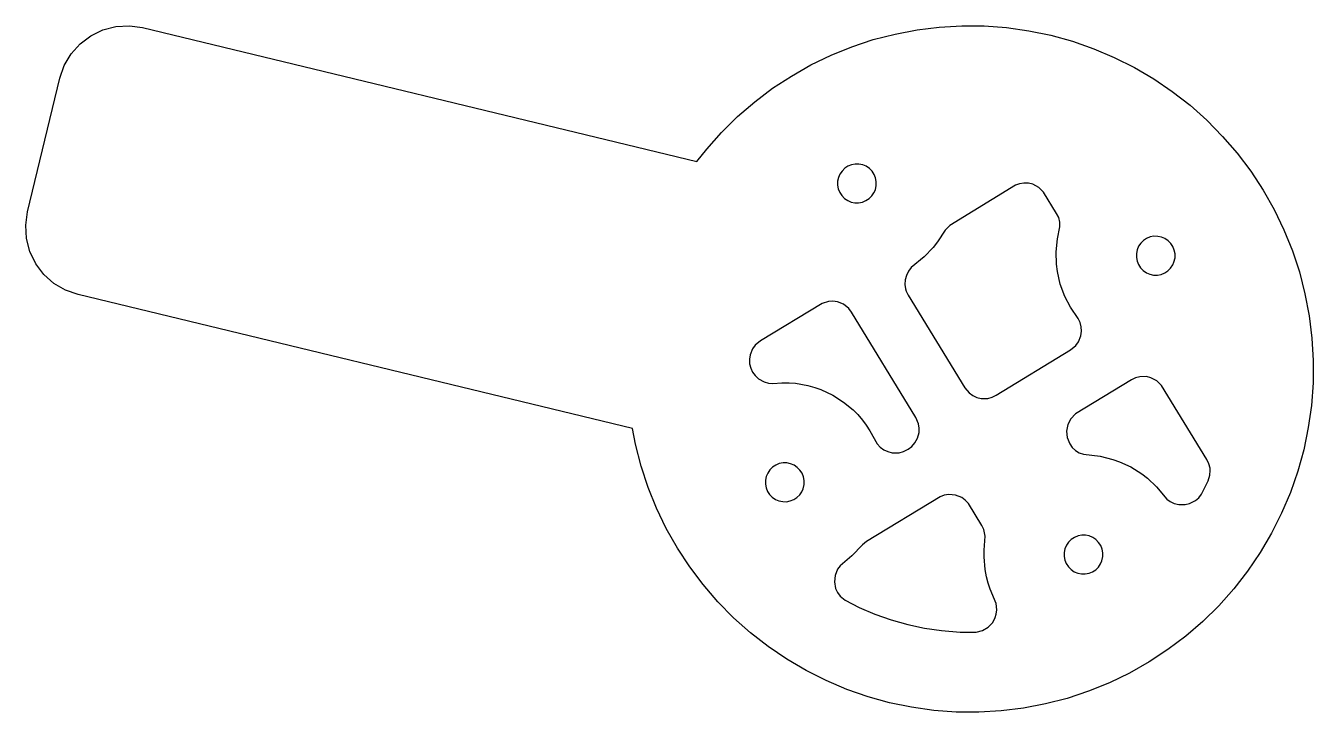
# Model space of a CAD drawing. Header units: millimetres. Extents: x 0 to 113, y 0 to 60.
import ezdxf

# ---------------------------------------------------------------- set-up
doc = ezdxf.new("R2010")
doc.units = ezdxf.units.MM
doc.layers.add('CUT', color=1, linetype='Continuous')

msp = doc.modelspace()

# ---------------------------------------------------------------- linework, layer by layer
at = {"layer": 'CUT'}
for points in [[(111.74, 22.94), (111.21, 21.05), (110.57, 19.2), (109.8, 17.39), (108.92, 15.64), (107.92, 13.95), (106.82, 12.32), (105.61, 10.77), (104.31, 9.31), (102.91, 7.93), (101.42, 6.65), (99.85, 5.47), (98.21, 4.39), (96.5, 3.42), (94.74, 2.57), (92.92, 1.83), (91.05, 1.21), (89.15, 0.72), (87.22, 0.35), (85.28, 0.11), (83.32, 0), (81.35, 0.02), (79.4, 0.16), (77.45, 0.43), (75.53, 0.83), (73.64, 1.35), (71.78, 2), (69.97, 2.77), (68.22, 3.65), (66.53, 4.64), (64.91, 5.75), (63.36, 6.95), (61.89, 8.26), (60.52, 9.66), (59.23, 11.15), (58.05, 12.71), (56.97, 14.35), (56, 16.06), (55.15, 17.83), (54.41, 19.65), (53.8, 21.51), (53.3, 23.41), (53.04, 24.78), (4.59, 36.49), (3.48, 36.88), (2.46, 37.47), (1.58, 38.26), (0.87, 39.19), (0.36, 40.25), (0.07, 41.39), (0, 42.57), (0.16, 43.73), (2.98, 55.4), (3.37, 56.51), (3.96, 57.52), (4.75, 58.4), (5.69, 59.11), (6.75, 59.62), (7.88, 59.91), (9.06, 59.98), (10.22, 59.82), (58.68, 48.11), (59.54, 49.21), (60.84, 50.67), (62.24, 52.05), (63.73, 53.33), (65.3, 54.52), (66.94, 55.59), (68.65, 56.56), (70.41, 57.42), (72.23, 58.15), (74.1, 58.77), (76, 59.26), (77.93, 59.63), (79.87, 59.87), (81.83, 59.98), (83.8, 59.97), (85.75, 59.82), (87.7, 59.55), (89.62, 59.15), (91.51, 58.63), (93.37, 57.98), (95.17, 57.22), (96.93, 56.33), (98.62, 55.34), (100.24, 54.24), (101.79, 53.03), (103.26, 51.72), (104.63, 50.32), (105.92, 48.84), (107.1, 47.27), (108.18, 45.63), (109.14, 43.92), (110, 42.15), (110.74, 40.33), (111.35, 38.47), (111.84, 36.57), (112.21, 34.64), (112.45, 32.69), (112.57, 30.73), (112.55, 28.77), (112.41, 26.81), (112.13, 24.87), (111.74, 22.94)], [(74.28, 45.65), (74.36, 46.03), (74.36, 46.36), (74.3, 46.69), (74.18, 46.99), (73.99, 47.27), (73.76, 47.51), (73.48, 47.7), (73.18, 47.83), (72.85, 47.9), (72.52, 47.9), (72.19, 47.84), (71.88, 47.71), (71.6, 47.53), (71.37, 47.29), (71.18, 47.02), (71.05, 46.71), (70.98, 46.39), (70.98, 46.05), (71.04, 45.73), (71.17, 45.42), (71.35, 45.14), (71.58, 44.9), (71.86, 44.71), (72.16, 44.58), (72.49, 44.52), (72.82, 44.51), (73.15, 44.57), (73.46, 44.7), (73.74, 44.88), (73.98, 45.12), (74.16, 45.39), (74.28, 45.65)], [(92.03, 32.36), (92.25, 32.9), (92.31, 33.29), (92.28, 33.68), (92.19, 34.06), (92.02, 34.41), (91.35, 35.39), (90.85, 36.34), (90.45, 37.4), (90.2, 38.51), (90.12, 39.14), (90.09, 40.22), (90.21, 41.35), (90.42, 42.42), (90.4, 42.82), (90.31, 43.22), (90.13, 43.59), (88.98, 45.45), (88.57, 45.86), (88.05, 46.13), (87.66, 46.22), (87.27, 46.24), (86.89, 46.18), (86.52, 46.04), (80.78, 42.54), (80.37, 42.12), (79.72, 41.11), (79.33, 40.61), (78.55, 39.78), (77.41, 38.85), (77.17, 38.53), (76.99, 38.17), (76.89, 37.78), (76.87, 37.38), (76.93, 36.99), (76.98, 36.8), (77.16, 36.43), (82.09, 28.35), (82.47, 27.9), (82.79, 27.67), (83.14, 27.51), (83.52, 27.42), (84.11, 27.42), (84.49, 27.52), (84.84, 27.69), (91.35, 31.66), (91.8, 32.04), (92.03, 32.36)], [(100.39, 39.34), (100.48, 39.71), (100.48, 40.05), (100.42, 40.37), (100.3, 40.68), (100.11, 40.96), (99.88, 41.2), (99.6, 41.39), (99.3, 41.52), (98.97, 41.58), (98.64, 41.59), (98.31, 41.53), (98, 41.4), (97.72, 41.22), (97.48, 40.98), (97.3, 40.71), (97.17, 40.4), (97.1, 40.07), (97.1, 39.74), (97.16, 39.41), (97.28, 39.11), (97.47, 38.83), (97.7, 38.59), (97.98, 38.4), (98.28, 38.27), (98.61, 38.2), (98.94, 38.2), (99.27, 38.26), (99.58, 38.39), (99.86, 38.57), (100.09, 38.81), (100.28, 39.08), (100.39, 39.34)], [(77.97, 23.96), (78.1, 24.43), (78.12, 24.82), (78.06, 25.21), (77.83, 25.75), (72.2, 34.96), (71.96, 35.28), (71.5, 35.65), (70.96, 35.87), (70.57, 35.92), (70.18, 35.9), (69.62, 35.72), (64.23, 32.44), (63.78, 32.07), (63.55, 31.76), (63.33, 31.22), (63.27, 30.84), (63.29, 30.45), (63.38, 30.07), (63.55, 29.72), (63.77, 29.41), (64.06, 29.14), (64.56, 28.86), (64.94, 28.76), (65.32, 28.73), (66.11, 28.79), (66.75, 28.78), (67.31, 28.74), (68.37, 28.55), (68.98, 28.38), (69.52, 28.2), (70.55, 27.71), (71.51, 27.1), (72.34, 26.41), (72.74, 26.01), (73.15, 25.53), (73.49, 25.07), (73.8, 24.6), (74.44, 23.45), (74.71, 23.16), (75.02, 22.93), (75.38, 22.77), (75.76, 22.67), (76.35, 22.68), (76.73, 22.78), (77.16, 23), (77.48, 23.23), (77.74, 23.53), (77.97, 23.96)], [(103.39, 20.23), (103.53, 20.72), (103.56, 21.12), (103.54, 21.32), (103.44, 21.71), (103.27, 22.08), (99.3, 28.55), (98.89, 28.96), (98.37, 29.23), (97.98, 29.33), (97.4, 29.32), (97.02, 29.22), (96.67, 29.05), (91.79, 26.06), (91.38, 25.65), (91.11, 25.14), (91, 24.57), (91.05, 24), (91.27, 23.46), (91.49, 23.14), (91.78, 22.88), (92.1, 22.68), (92.47, 22.54), (93.93, 22.36), (95.04, 22.09), (95.64, 21.88), (96.61, 21.43), (97.58, 20.83), (98.08, 20.44), (98.86, 19.7), (99.76, 18.63), (100.07, 18.4), (100.42, 18.23), (100.8, 18.14), (101.37, 18.14), (101.75, 18.23), (102.26, 18.49), (102.55, 18.74), (102.79, 19.05), (103.39, 20.23)], [(67.96, 19.53), (68.05, 19.91), (68.05, 20.24), (67.99, 20.57), (67.87, 20.88), (67.68, 21.16), (67.45, 21.39), (67.17, 21.58), (66.87, 21.71), (66.54, 21.78), (66.21, 21.78), (65.88, 21.72), (65.57, 21.59), (65.29, 21.41), (65.05, 21.18), (64.87, 20.9), (64.74, 20.59), (64.67, 20.27), (64.67, 19.93), (64.73, 19.61), (64.85, 19.3), (65.04, 19.02), (65.27, 18.78), (65.55, 18.59), (65.85, 18.46), (66.18, 18.4), (66.51, 18.39), (66.84, 18.46), (67.15, 18.58), (67.43, 18.76), (67.67, 19), (67.85, 19.27), (67.96, 19.53)], [(84.76, 8.28), (84.85, 8.56), (84.9, 8.94), (84.84, 9.51), (84.32, 10.75), (84.14, 11.29), (83.99, 11.84), (83.88, 12.46), (83.78, 13.59), (83.78, 14.16), (83.88, 15.38), (83.76, 15.96), (83.59, 16.31), (82.41, 18.23), (82.14, 18.52), (81.83, 18.75), (81.28, 18.97), (80.7, 19.02), (80.31, 18.96), (79.94, 18.83), (73.51, 14.91), (73.17, 14.64), (72.23, 13.67), (71.21, 12.8), (70.98, 12.49), (70.76, 11.96), (70.7, 11.38), (70.81, 10.82), (70.97, 10.47), (71.19, 10.15), (71.63, 9.78), (72.86, 9.15), (74.24, 8.56), (75.66, 8.06), (77.11, 7.66), (78.58, 7.35), (80.07, 7.13), (81.7, 7.01), (83.08, 7.01), (83.64, 7.15), (84.14, 7.43), (84.54, 7.85), (84.76, 8.28)], [(94.08, 13.22), (94.17, 13.6), (94.17, 13.93), (94.11, 14.26), (93.98, 14.57), (93.8, 14.84), (93.57, 15.08), (93.29, 15.27), (92.98, 15.4), (92.66, 15.47), (92.33, 15.47), (92, 15.41), (91.69, 15.28), (91.41, 15.1), (91.17, 14.87), (90.99, 14.59), (90.86, 14.28), (90.79, 13.96), (90.79, 13.62), (90.85, 13.3), (90.97, 12.99), (91.16, 12.71), (91.39, 12.47), (91.67, 12.28), (91.97, 12.15), (92.3, 12.09), (92.63, 12.08), (92.96, 12.15), (93.27, 12.27), (93.55, 12.45), (93.78, 12.69), (93.97, 12.96), (94.08, 13.22)]]:
    msp.add_lwpolyline(points, close=True, dxfattribs=at)

doc.saveas('drawing.dxf')
